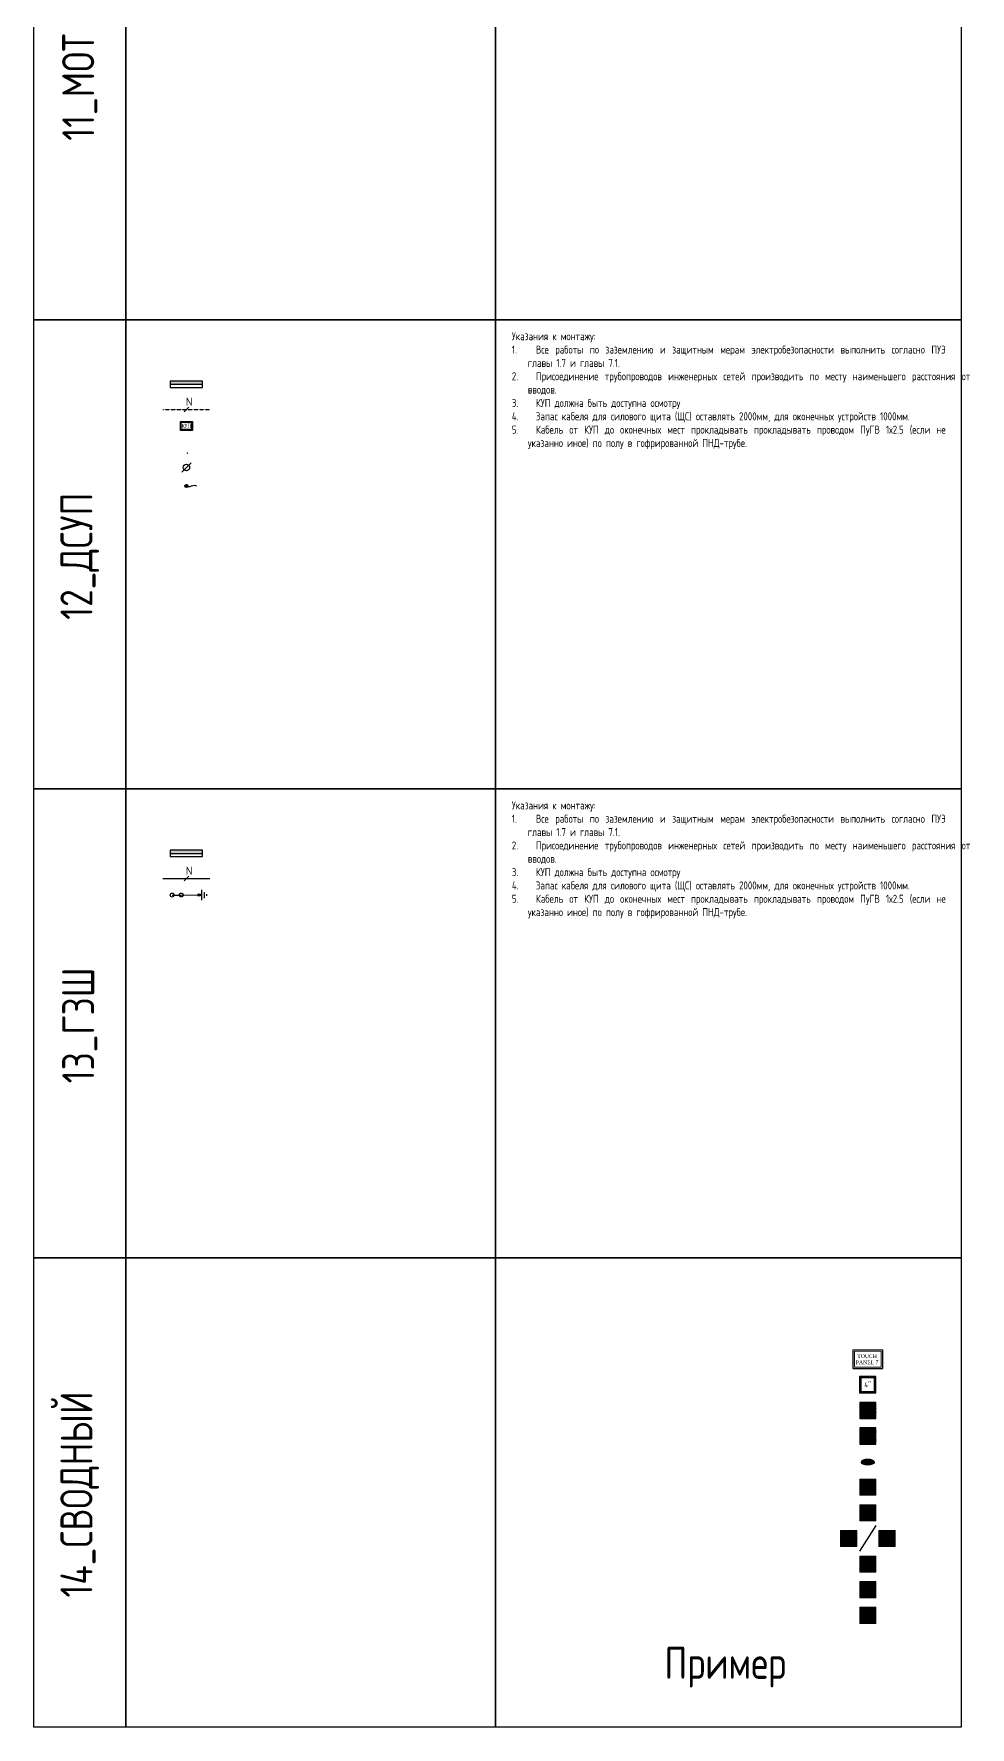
# Model space of a CAD drawing. Header units: millimetres. Extents: x -319117 to 390055, y -324103 to 270462.
# Drawn here: x -215071 to -185825, y -149517 to -96624 of the extents above; entities that cross this region are included whole.
import ezdxf
from ezdxf.enums import TextEntityAlignment as Align

# ---------------------------------------------------------------- set-up
doc = ezdxf.new("R2010")
doc.units = ezdxf.units.MM
doc.set_wipeout_variables(frame=1)
doc.linetypes.add('ACAD_ISO04W100', pattern=[30, 24, -3, 0, -3])
doc.linetypes.add('ШТРИХОВАЯ', pattern=[0.75, 0.5, -0.25])
for name, color, linetype in [('0_UNC_0 Щит', 1, 'Continuous'), ('0_UNC_12 ДСУП. Оборудование', 104, 'Continuous'), ('0_UNC_12 ДСУП. Трассы', 104, 'Continuous'), ('0UN_10_Сводный', 1, 'Continuous'), ('0UNC_13_Сводный', 1, 'Continuous')]:
    doc.layers.add(name, color=color, linetype=linetype)
doc.layers.add('0_UNC_13 ГЗШ. Оборудование', color=7, linetype='Continuous', true_color=0x00a552)
doc.layers.add('0_UNC_13 ГЗШ. Трассы', color=7, linetype='ACAD_ISO04W100', true_color=0x00a552)
doc.styles.get("Standard").update_dxf_attribs({"font": 'arial.ttf'})
doc.styles.add('Unecom', font='GOST2304A.ttf', dxfattribs={"height": 2.5})
doc.styles.add('СГЕНЕРИР_СТИЛЬ_1', font='')
doc.styles.add('СПДС1.8', font='isocpeur.ttf', dxfattribs={"width": 0.8, "height": 1.8})
doc.styles.get('СГЕНЕРИР_СТИЛЬ_1').set_extended_font_data('Arial Кириллический')

# ---------------------------------------------------------------- blocks, each defined once
blk = doc.blocks.new('*U31')
at = {"linetype": 'ByBlock'}
blk.add_wipeout([(1.88, 2.52), (1.88, -2.48), (-1.87, -2.48), (-1.87, 2.52)], dxfattribs=at)
at = {"linetype": 'ByBlock', "lineweight": -2}
for points in [[(1.88, 2.52), (1.88, -2.48), (-1.87, -2.48), (-1.87, 2.52)], [(1.52, 2.16), (1.52, -2.13), (-1.51, -2.13), (-1.51, 2.16)]]:
    blk.add_lwpolyline(points, close=True, dxfattribs=at)
at = {"linetype": 'ByBlock', "lineweight": -2, "style": 'СПДС1.8', "width": 0.8}
blk.add_text('КУП', height=1.8, rotation=270, dxfattribs=at).set_placement((0.01, 0.02), align=Align.MIDDLE_CENTER)
blk = doc.blocks.new('ЩС-65')
h = blk.add_hatch(color=1)
h.dxf.hatch_style = 1
h.paths.add_polyline_path([(1014, 0), (1014, 101), (0, 101), (0, 0)])
at = {"color": 1}
for points in [[(0, 101), (0, -101), (1014, -101), (1014, 101), (0, 101)], [(0, 0), (1014, 0)]]:
    blk.add_lwpolyline(points, dxfattribs=at)
blk = doc.blocks.new('*U52')
at = {"color": 3, "lineweight": 30}
for points in [[(5.98, 10.09), (10.08, 5.99)], [(7.87, 10.24), (10.23, 7.88)], [(9.74, 10.41), (10.41, 9.74)], [(7.06, 7.06), (8.04, 8.03)]]:
    blk.add_lwpolyline(points, dxfattribs=at)
at = {"color": 5, "linetype": 'ByBlock', "lineweight": 15}
blk.add_lwpolyline([(-0.04, -0.03), (7.06, 7.06)], dxfattribs=at)
at = {"linetype": 'ByBlock', "lineweight": 30}
blk.add_lwpolyline([(-3.62, -3.61), (-0.01, -0.01)], dxfattribs=at)
at = {"color": 5, "linetype": 'ByBlock', "lineweight": 30}
blk.add_circle((-0.04, -0.01), 1.09, dxfattribs=at)
at = {"color": 3, "lineweight": 30}
blk.add_circle((7.06, 7.08), 0.721, dxfattribs=at)
at = {"linetype": 'ByBlock', "lineweight": 30}
blk.add_circle((-3.62, -3.61), 1.11, dxfattribs=at)
blk = doc.blocks.new('*U310')
at = {"ltscale": 0.4}
h = blk.add_hatch(color=0, dxfattribs=at)
h.dxf.hatch_style = 1
h.paths.add_polyline_path([(0, 2, 0.414214), (-2, 0), (0, 0)])
h = blk.add_hatch(color=0, dxfattribs=at)
h.dxf.hatch_style = 1
h.paths.add_polyline_path([(0, 2), (0, 0), (2, 0, 0.414214)])
at = {"color": 0, "linetype": 'ByBlock', "lineweight": -2}
for points in [[(-2, 2), (2, 2)], [(-2, 0), (2, 0)]]:
    blk.add_lwpolyline(points, dxfattribs=at)
at = {"color": 0, "ltscale": 0.4}
blk.add_lwpolyline([(0, 3), (0, 2)], dxfattribs=at)
at = {"color": 0, "linetype": 'ByBlock', "lineweight": -2}
blk.add_arc((0, 0), 1.74, 0, 180, dxfattribs=at)
at = {"color": 18, "true_color": 0x000000, "style": 'Unecom'}
for tag, p in [('ГРУППА', (-12, 7)), ('НАЗНАЧЕНИЕ', (-12, 4))]:
    blk.add_attdef(tag, p, '', height=2.5, dxfattribs=at)
at = {"layer": 'Defpoints', "style": 'Unecom'}
for tag, p in [('МОДЕЛЬ', (-13, 2)), ('АТРИБУТ', (-13, -1))]:
    blk.add_attdef(tag, p, '', height=2.5, dxfattribs=at)
blk = doc.blocks.new('*U57')
at = {"ltscale": 100}
blk.add_line((-0.73, 0.73), (0.73, -0.73), dxfattribs=at)
blk.add_circle((0, 0), 0.5, dxfattribs=at)
blk = doc.blocks.new('*U105')
h = blk.add_hatch()
h.set_pattern_fill('ANGLE', color=0)
h.set_pattern_definition([(0, (-2.5674, 3.856), (0, 6.985), [5.08, -1.905]), (90, (-2.5674, 3.856), (-6.985, 4e-16), [5.08, -1.905])])
h.paths.add_polyline_path([(1.2, -1.3, 1), (-1.3, -1.3, 1)])
at = {"linetype": 'ByBlock'}
h = blk.add_hatch(color=0, dxfattribs=at)
h.dxf.hatch_style = 1
h.paths.add_polyline_path([(0, 0, 1), (0, -2.5, 1)])
at = {"color": 0, "linetype": 'ByBlock'}
blk.add_circle((0, -1.3), 1.25, dxfattribs=at)
at = {"color": 0, "linetype": 'ByBlock', "start_tangent": (7.660218, -6.306333), "end_tangent": (10.001371, -7.711266)}
blk.add_spline([(0, -1.3), (8, -1.2)], degree=3, dxfattribs=at)
blk = doc.blocks.new('Crestron ТSW-760')
at = {"color": 0}
blk.add_wipeout([(18, 764), (1180, 764), (1184, 764), (1186, 764), (1188, 763), (1190, 761), (1192, 760), (1194, 758), (1196, 755), (1198, 751), (1198, 746), (1198, 18), (1198, 15), (1198, 13), (1197, 11), (1196, 9), (1195, 8), (1194, 6), (1193, 5), (1192, 4), (1190, 3), (1188, 2), (1186, 1), (1183, 0), (1180, 0), (18, 0), (14, 0), (12, 1), (11, 1), (10, 2), (8, 3), (7, 4), (5, 6), (3, 7), (2, 9), (1, 11), (1, 14), (0, 17), (0, 18), (0, 746), (0, 749), (0, 750), (1, 751), (1, 753), (2, 754), (3, 756), (3, 757), (4, 758), (5, 759), (6, 760), (7, 761), (9, 762), (10, 762), (11, 763), (12, 764), (15, 764), (17, 764)], dxfattribs=at).dxf.layer = '0UNC_13_Сводный'
at = {"layer": '0UNC_13_Сводный', "color": 0, "lineweight": 13}
for points in [[(2, 746), (0, 746)], [(0, 746), (0, 18)], [(1, 746), (1, 18)], [(2, 746), (2, 18)], [(5, 746), (5, 746)], [(5, 746), (5, 33)], [(5, 18), (5, 746)], [(5, 18), (5, 746)], [(6, 746), (6, 18)], [(1180, 764), (18, 764)], [(1180, 764), (18, 764)], [(18, 762), (18, 764)], [(1180, 762), (18, 762)], [(18, 760), (1180, 760)], [(18, 760), (18, 759)], [(18, 759), (1180, 759)], [(1180, 759), (18, 759)], [(1180, 758), (18, 758)], [(63, 65), (63, 700)], [(65, 701), (1130, 700)], [(1130, 700), (1130, 65)], [(1180, 762), (1180, 764)], [(1180, 760), (1180, 759)], [(1192, 18), (1192, 746)], [(1193, 746), (1193, 18)], [(1193, 33), (1193, 746)], [(1194, 746), (1193, 746)], [(1194, 746), (1194, 18)], [(1196, 18), (1196, 746)], [(1196, 746), (1198, 746)], [(1198, 18), (1198, 746)], [(1198, 18), (1198, 746)], [(2, 18), (0, 18)], [(5, 33), (5, 33)], [(5, 33), (6, 33)], [(6, 33), (5, 33)], [(5, 18), (5, 33)], [(5, 18), (5, 18)], [(18, 6), (1180, 6)], [(18, 5), (1180, 5)], [(1180, 5), (18, 5)], [(1180, 5), (18, 5)], [(18, 5), (18, 5)], [(18, 2), (1180, 2)], [(18, 2), (18, 0)], [(18, 1), (1180, 1)], [(18, 0), (1180, 0)], [(1130, 65), (65, 63)], [(1135, 0), (1135, 0)], [(1159, 0), (1135, 0)], [(1136, 0), (1136, 0)], [(1136, 0), (1136, 0)], [(1158, 0), (1136, 0)], [(1138, 0), (1138, 0)], [(1138, 0), (1156, 0)], [(1155, 0), (1155, 0)], [(1158, 0), (1158, 0)], [(1158, 0), (1158, 0)], [(1159, 0), (1159, 0)], [(1180, 5), (1180, 5)], [(1180, 2), (1180, 0)], [(1193, 33), (1192, 33)], [(1193, 33), (1192, 33)], [(1193, 18), (1193, 33)], [(1193, 33), (1193, 33)], [(1194, 18), (1193, 18)], [(1196, 18), (1198, 18)]]:
    blk.add_lwpolyline(points, dxfattribs=at)
for points in [[(18, 764), (8, 764), (0, 756), (0, 746)], [(18, 764), (8, 764), (1, 756), (1, 746)], [(18, 762), (9, 762), (2, 755), (2, 746)], [(18, 760), (11, 760), (5, 754), (5, 746)], [(18, 759), (11, 759), (5, 753), (5, 746)], [(18, 759), (11, 759), (5, 754), (5, 746)], [(18, 758), (11, 758), (6, 753), (6, 746)], [(65, 701), (64, 701), (63, 701), (63, 700)], [(1198, 746), (1198, 756), (1190, 764), (1180, 764)], [(1198, 746), (1198, 756), (1190, 764), (1180, 764)], [(1196, 746), (1196, 755), (1189, 762), (1180, 762)], [(1194, 746), (1194, 754), (1188, 760), (1180, 760)], [(1193, 746), (1193, 753), (1187, 759), (1180, 759)], [(1193, 746), (1193, 754), (1188, 759), (1180, 759)], [(1192, 746), (1192, 753), (1187, 758), (1180, 758)], [(0, 18), (0, 8), (8, 0), (18, 0)], [(1, 18), (1, 8), (8, 1), (18, 1)], [(2, 18), (2, 9), (9, 2), (18, 2)], [(5, 18), (5, 11), (11, 5), (18, 5)], [(5, 18), (5, 11), (11, 5), (18, 5)], [(5, 18), (5, 11), (11, 5), (18, 5)], [(6, 18), (6, 11), (11, 6), (18, 6)], [(63, 65), (63, 64), (64, 63), (65, 63)], [(1138, 0), (1136, 0), (1135, 0), (1135, 0)], [(1159, 0), (1159, 0), (1158, 0), (1156, 0)], [(1180, 6), (1187, 6), (1192, 11), (1192, 18)], [(1180, 5), (1187, 5), (1193, 11), (1193, 18)], [(1180, 5), (1188, 5), (1193, 11), (1193, 18)], [(1180, 5), (1188, 5), (1194, 11), (1194, 18)], [(1180, 2), (1189, 2), (1196, 9), (1196, 18)], [(1180, 1), (1190, 1), (1198, 8), (1198, 18)], [(1180, 0), (1190, 0), (1198, 8), (1198, 18)]]:
    blk.add_open_spline(points, degree=3, dxfattribs=at)
at = {"layer": '0UNC_13_Сводный', "color": 0, "lineweight": 13, "insert": (571, 381), "char_height": 150, "width": 1016.16, "attachment_point": 5}
blk.add_mtext('{\\fTimes New Roman|b0|i0|c0|p18;TOUCH PANEL \\fTimes New Roman|b0|i0|c204|p18;7}', dxfattribs=at)
blk = doc.blocks.new('2-х звонок')
at = {"ltscale": 10, "true_color": 0xc8c92d}
h = blk.add_hatch(color=52, dxfattribs=at)
h.dxf.hatch_style = 1
h.paths.add_polyline_path([(215, -215), (215, 215), (-215, 215), (-215, -215)])
at = {"layer": '0UNC_13_Сводный', "color": 0, "lineweight": 5, "ltscale": 10}
blk.add_line((0, 195), (0, -195), dxfattribs=at)
for points in [[(-215, 215), (215, 215), (215, -215), (-215, -215)], [(-195, 195), (195, 195), (195, -195), (-195, -195)]]:
    blk.add_lwpolyline(points, close=True, dxfattribs=at)
blk = doc.blocks.new('ДД-360')
at = {"color": 7, "linetype": 'ByBlock'}
blk.add_wipeout([(-3.9, -0.3), (-3.9, -0.2), (-3.9, 0), (-3.8, 0.1), (-3.8, 0.2), (-3.7, 0.3), (-3.6, 0.4), (-3.5, 0.5), (-3.4, 0.6), (-3.3, 0.6), (-3.1, 0.7), (-2.9, 0.8), (-2.8, 0.9), (-2.7, 0.9), (-2.6, 0.9), (-2.5, 1), (-2.4, 1), (-2.2, 1.1), (-2.1, 1.1), (-1.9, 1.1), (-1.8, 1.2), (-1.7, 1.2), (-1.5, 1.2), (-1.4, 1.2), (-1.3, 1.3), (-1.1, 1.3), (-1, 1.3), (-0.9, 1.3), (-0.8, 1.3), (-0.5, 1.3), (-0.3, 1.3), (-0.2, 1.3), (0, 1.3), (0.2, 1.3), (0.4, 1.3), (0.5, 1.3), (0.6, 1.3), (0.7, 1.3), (0.8, 1.3), (1, 1.3), (1.1, 1.3), (1.1, 1.3), (1.3, 1.2), (1.4, 1.2), (1.5, 1.2), (1.6, 1.2), (1.8, 1.2), (1.9, 1.1), (2, 1.1), (2.1, 1.1), (2.2, 1.1), (2.3, 1.1), (2.4, 1), (2.5, 1), (2.6, 0.9), (2.7, 0.9), (2.8, 0.9), (2.9, 0.8), (3, 0.8), (3.1, 0.7), (3.2, 0.7), (3.2, 0.7), (3.3, 0.6), (3.4, 0.5), (3.5, 0.5), (3.5, 0.5), (3.6, 0.4), (3.6, 0.4), (3.6, 0.4), (3.7, 0.3), (3.7, 0.3), (3.8, 0.2), (3.8, 0.1), (3.8, 0.1), (3.9, -0.1), (3.9, -0.1), (3.9, -0.3), (3.9, -0.3), (3.9, -0.4), (3.9, -0.5), (3.9, -0.6), (3.9, -0.7), (3.9, -0.7), (3.8, -0.8), (3.8, -0.9), (3.7, -0.9), (3.7, -1), (3.6, -1), (3.6, -1.1), (3.5, -1.2), (3.5, -1.2), (3.4, -1.2), (3.4, -1.3), (3.4, -1.3), (3.3, -1.3), (3.3, -1.3), (3.2, -1.4), (3.2, -1.4), (3.1, -1.4), (3.1, -1.4), (3.1, -1.4), (3, -1.5), (3, -1.5), (2.9, -1.5), (2.9, -1.5), (2.8, -1.5), (2.8, -1.6), (2.8, -1.6), (2.7, -1.6), (2.7, -1.6), (2.7, -1.6), (2.6, -1.6), (2.5, -1.7), (2.5, -1.7), (2.4, -1.7), (2.3, -1.7), (2.2, -1.7), (2.2, -1.8), (2.1, -1.8), (2, -1.8), (1.8, -1.8), (1.7, -1.9), (1.6, -1.9), (1.5, -1.9), (1.4, -1.9), (1.3, -1.9), (1.2, -2), (1.1, -2), (1, -2), (0.9, -2), (0.8, -2), (0.7, -2), (0.6, -2), (0.5, -2), (0.4, -2), (0.3, -2), (0.1, -2), (0, -2), (-0.1, -2), (-0.2, -2), (-0.3, -2), (-0.4, -2), (-0.5, -2), (-0.6, -2), (-0.7, -2), (-0.8, -2), (-0.9, -2), (-1, -2), (-1.1, -2), (-1.2, -2), (-1.3, -1.9), (-1.5, -1.9), (-1.6, -1.9), (-1.8, -1.9), (-1.8, -1.8), (-2, -1.8), (-2.1, -1.8), (-2.2, -1.8), (-2.3, -1.7), (-2.4, -1.7), (-2.4, -1.7), (-2.5, -1.7), (-2.5, -1.7), (-2.6, -1.6), (-2.7, -1.6), (-2.8, -1.6), (-2.8, -1.5), (-2.9, -1.5), (-2.9, -1.5), (-3, -1.5), (-3.1, -1.4), (-3.2, -1.4), (-3.2, -1.3), (-3.3, -1.3), (-3.4, -1.2), (-3.5, -1.2), (-3.5, -1.1), (-3.6, -1), (-3.7, -1), (-3.8, -0.9), (-3.8, -0.8), (-3.8, -0.8), (-3.9, -0.7), (-3.9, -0.6), (-3.9, -0.5), (-3.9, -0.5), (-3.9, -0.4), (-3.9, -0.4)], dxfattribs=at).dxf.layer = '0UNC_13_Сводный'
at = {"linetype": 'ByBlock', "ltscale": 0.4, "true_color": 0xf27172}
h = blk.add_hatch(color=11, dxfattribs=at)
h.dxf.hatch_style = 1
edge = h.paths.add_edge_path()
edge.add_ellipse((0, -0.5), major_axis=(-3.9, 0), ratio=0.392069, start_angle=180, end_angle=360)
edge.add_ellipse((0, -0.5), major_axis=(-3.9, 0), ratio=0.392069, start_angle=0, end_angle=180)
edge = h.paths.add_edge_path()
edge.add_ellipse((0, -0.5), major_axis=(-3.9, 0), ratio=0.392069, start_angle=180, end_angle=360, ccw=False)
edge.add_line((3.9, -0.5), (3.9, -0.2))
edge.add_ellipse((0, -0.2), major_axis=(-3.9, 0), ratio=0.392069, start_angle=180, end_angle=360)
edge.add_line((-3.9, -0.2), (-3.9, -0.5))
at = {"layer": '0UNC_13_Сводный', "color": 7, "ltscale": 0.01}
for p, q in [((0, -1.9), (0, 0)), ((-3.9, -0.2), (-3.9, -0.5)), ((3.9, -0.2), (3.9, -0.5))]:
    blk.add_line(p, q, dxfattribs=at)
for centre, radius, start, end in [((0.3, 0.3), 2.19, 195.4323, 262.9035), ((0.8, 0.1), 2.19, 186.2938, 246.6033), ((3.3, 0.2), 3.95, 183.335, 212.2417), ((-3.3, 0.3), 3.95, 326.5333, 355.6566), ((-0.9, 0.1), 2.19, 292.1718, 353.3416), ((-0.3, 0.3), 2.19, 277.0965, 344.5677)]:
    blk.add_arc(centre, radius, start, end, dxfattribs=at)
for centre, major_axis, ratio, start_param, end_param in [((0, -0.2), (-3.9, 0), 0.392069, 3.141593, 6.283185), ((0, -0.5), (-1.99, 0), 0.255355, 3.141593, 6.283185), ((-2.6, -0.6), (-0.155, 0), 0.399747, 0.192123, 2.94947), ((0, -0.5), (1.99, 0), 0.702735, 3.141593, 6.283185)]:
    blk.add_ellipse(centre, major_axis=major_axis, ratio=ratio, start_param=start_param, end_param=end_param, dxfattribs=at)
for centre, major_axis, ratio in [((0, -0.5), (-3.9, 0), 0.392069), ((-2.6, -0.6), (-0.155, 0), 0.399747)]:
    blk.add_ellipse(centre, major_axis=major_axis, ratio=ratio, dxfattribs=at)
blk = doc.blocks.new('*U69')
at = {"layer": '0UNC_13_Сводный', "true_color": 0xf8991e}
h = blk.add_hatch(color=30, dxfattribs=at)
h.dxf.hatch_style = 1
h.paths.add_polyline_path([(-2, -2), (-200, -2), (-200, -25), (-188, -25, -1), (-188, -28), (-200, -28), (-200, -51), (-2, -51), (-2, -28), (-14, -28, -1), (-14, -25), (-2, -25)])
h.paths.add_polyline_path([(-2, -51), (-200, -51), (-200, -74), (-188, -74, -1), (-188, -78), (-200, -78), (-200, -101), (-2, -101), (-2, -78), (-14, -78, -1), (-14, -74), (-2, -74)])
h.paths.add_polyline_path([(-2, -101), (-200, -101), (-200, -124), (-188, -124, -1), (-188, -128), (-200, -128), (-200, -151), (-2, -151), (-2, -128), (-14, -128, -1), (-14, -124), (-2, -124)])
h.paths.add_polyline_path([(-2, -151), (-200, -151), (-200, -174), (-188, -174, -1), (-188, -177), (-200, -177), (-200, -200), (-2, -200), (-2, -177), (-14, -177, -1), (-14, -174), (-2, -174)])
at = {"layer": '0UNC_13_Сводный'}
h = blk.add_hatch(color=6, dxfattribs=at)
h.dxf.hatch_style = 1
h.paths.add_polyline_path([(-200, -200), (-2, -200), (-2, -2), (-200, -2), (-200, -124), (-188, -124, -1), (-188, -128), (-200, -128)])
h = blk.add_hatch(color=5, dxfattribs=at)
h.dxf.hatch_style = 1
h.paths.add_polyline_path([(-200, -200), (-2, -200), (-2, -2), (-200, -2), (-200, -74), (-188, -74, -1), (-188, -78), (-200, -78)])
h = blk.add_hatch(color=6, dxfattribs=at)
h.dxf.hatch_style = 1
h.paths.add_polyline_path([(-188, -28, 1), (-188, -25), (-200, -25), (-200, -28)])
h = blk.add_hatch(color=5, dxfattribs=at)
h.dxf.hatch_style = 1
h.paths.add_polyline_path([(-200, -174), (-200, -177), (-188, -177, 1), (-188, -174)])
h = blk.add_hatch(color=5, dxfattribs=at)
h.dxf.hatch_style = 1
h.paths.add_polyline_path([(-2, -28), (-2, -25), (-14, -25, 1), (-14, -28)])
h = blk.add_hatch(color=6, dxfattribs=at)
h.dxf.hatch_style = 1
h.paths.add_polyline_path([(-2, -78), (-2, -74), (-14, -74, 1), (-14, -78)])
h = blk.add_hatch(color=5, dxfattribs=at)
h.dxf.hatch_style = 1
h.paths.add_polyline_path([(-2, -128), (-2, -124), (-14, -124, 1), (-14, -128)])
h = blk.add_hatch(color=6, dxfattribs=at)
h.dxf.hatch_style = 1
h.paths.add_polyline_path([(-14, -174, 1), (-14, -177), (-2, -177), (-2, -174)])
at = {"layer": '0UNC_13_Сводный', "color": 0, "linetype": 'ByBlock', "lineweight": -2}
for points in [[(-202, 0), (-202, -202), (0, -202), (0, 0), (-202, 0)], [(-200, -25), (-188, -25)], [(-200, -25), (-200, -28)], [(-200, -28), (-188, -28)], [(-2, -51), (-200, -51)], [(-200, -74), (-188, -74)], [(-200, -74), (-200, -78)], [(-200, -78), (-188, -78)], [(-2, -101), (-200, -101)], [(-200, -124), (-188, -124)], [(-200, -124), (-200, -128)], [(-200, -128), (-188, -128)], [(-2, -151), (-200, -151)], [(-200, -174), (-188, -174)], [(-200, -174), (-200, -177)], [(-200, -177), (-188, -177)], [(-2, -25), (-14, -25)], [(-2, -28), (-14, -28)], [(-2, -74), (-14, -74)], [(-2, -78), (-14, -78)], [(-2, -124), (-14, -124)], [(-2, -128), (-14, -128)], [(-2, -25), (-2, -28)], [(-2, -74), (-2, -78)], [(-2, -124), (-2, -128)]]:
    blk.add_lwpolyline(points, dxfattribs=at)
blk.add_lwpolyline([(-200, -2), (-200, -200), (-2, -200), (-2, -2)], close=True, dxfattribs=at)
blk.add_lwpolyline([(-2, -177), (-2, -174), (-14, -174, 1), (-14, -177)], format="xyb", close=True, dxfattribs=at)
for centre, start, end in [((-188, -27), 270, 90), ((-188, -76), 270, 90), ((-188, -126), 270, 90), ((-188, -175), 270, 90), ((-14, -27), 90, 270), ((-14, -76), 90, 270), ((-14, -126), 90, 270)]:
    blk.add_arc(centre, 1.87, start, end, dxfattribs=at)
blk = doc.blocks.new('*U68')
at = {"layer": '0UNC_13_Сводный', "true_color": 0xf8991e}
h = blk.add_hatch(color=30, dxfattribs=at)
h.dxf.hatch_style = 1
h.paths.add_polyline_path([(-2, -200), (-2, -2), (-200, -2), (-200, -200)])
at = {"layer": '0UNC_13_Сводный'}
h = blk.add_hatch(color=5, dxfattribs=at)
h.dxf.hatch_style = 1
h.paths.add_polyline_path([(-152, -14, 1), (-149, -14), (-149, -2), (-152, -2)])
h = blk.add_hatch(color=6, dxfattribs=at)
h.dxf.hatch_style = 1
h.paths.add_polyline_path([(-149, -188, 1), (-152, -188), (-152, -200), (-149, -200)])
h = blk.add_hatch(color=6, dxfattribs=at)
h.dxf.hatch_style = 1
h.paths.add_polyline_path([(-53, -14, 1), (-50, -14), (-50, -2), (-53, -2)])
h = blk.add_hatch(color=5, dxfattribs=at)
h.dxf.hatch_style = 1
h.paths.add_polyline_path([(-53, -200), (-50, -200), (-50, -188, 1), (-53, -188)])
at = {"layer": '0UNC_13_Сводный', "color": 0, "linetype": 'ByBlock', "lineweight": -2}
for points in [[(-202, 0), (-202, -202), (0, -202), (0, 0), (-202, 0)], [(-200, -50), (-200, -53)], [(-200, -149), (-200, -152)], [(-152, -2), (-152, -14)], [(-152, -200), (-152, -188)], [(-149, -2), (-149, -14)], [(-149, -200), (-149, -188)], [(-101, -200), (-101, -2)], [(-53, -2), (-53, -14)], [(-53, -200), (-53, -188)], [(-50, -2), (-50, -14)], [(-50, -200), (-50, -188)], [(-2, -50), (-2, -53)], [(-2, -149), (-2, -152)]]:
    blk.add_lwpolyline(points, dxfattribs=at)
blk.add_lwpolyline([(-200, -2), (-200, -200), (-2, -200), (-2, -2)], close=True, dxfattribs=at)
blk.add_lwpolyline([(-200, -2), (-200, -200), (-2, -200), (-2, -2)], close=True, dxfattribs=at)
for centre, start, end in [((-151, -14), 180, 360), ((-151, -188), 0, 180), ((-51, -14), 180, 360), ((-51, -188), 0, 180)]:
    blk.add_arc(centre, 1.87, start, end, dxfattribs=at)
blk = doc.blocks.new('Интернет')
at = {"layer": '0UNC_13_Сводный', "ltscale": 10, "true_color": 0xf8d731}
h = blk.add_hatch(color=40, dxfattribs=at)
h.dxf.hatch_style = 1
h.paths.add_polyline_path([(125, 125), (-125, 125), (-125, -125), (125, -125)])
at = {"layer": '0UNC_13_Сводный', "ltscale": 0.4, "true_color": 0x000000}
h = blk.add_hatch(color=18, dxfattribs=at)
h.dxf.hatch_style = 1
h.paths.add_polyline_path([(-65, 23), (-65, -22), (-20, -22), (-20, 23)])
h = blk.add_hatch(color=18, dxfattribs=at)
h.dxf.hatch_style = 1
h.paths.add_polyline_path([(20, 23), (20, -22), (65, -22), (65, 23)])
at = {"layer": '0UNC_13_Сводный', "color": 7, "lineweight": 5, "ltscale": 10}
blk.add_lwpolyline([(-125, 125), (125, 125), (125, -125), (-125, -125)], close=True, dxfattribs=at)
at = {"layer": '0UNC_13_Сводный', "color": 18, "ltscale": 0.4, "true_color": 0x000000}
blk.add_lwpolyline([(-82, 57), (-82, -57), (82, -57), (82, 57)], close=True, dxfattribs=at)
for points in [[(-20, 23), (-20, -22), (-65, -22), (-65, 23), (-20, 23)], [(20, 23), (20, -22), (65, -22), (65, 23), (20, 23)]]:
    blk.add_lwpolyline(points, dxfattribs=at)
blk = doc.blocks.new('Вид термостата')
at = {"color": 0}
blk.add_wipeout([(-78, 78), (78, 78), (78, -78), (-78, -78)], dxfattribs=at).dxf.layer = '0UNC_13_Сводный'
at = {"layer": '0UNC_13_Сводный', "ltscale": 0.002, "true_color": 0xa06327}
h = blk.add_hatch(color=25, dxfattribs=at)
h.dxf.hatch_style = 1
h.paths.add_polyline_path([(-78, 78), (-78, -78), (78, -78), (78, 78)])
h.paths.add_polyline_path([(-70, 70), (70, 70), (70, -70), (-70, -70)], flags=16)
at = {"layer": '0UNC_13_Сводный', "color": 7, "ltscale": 0.002}
for points in [[(78, 78), (-78, 78), (-78, -78), (78, -78)], [(70, 70), (-70, 70), (-70, -70), (70, -70)], [(-66, 66), (-66, -66), (66, -66), (66, 66)]]:
    blk.add_lwpolyline(points, close=True, dxfattribs=at)
at = {"layer": '0UNC_13_Сводный', "color": 7, "ltscale": 0.002, "insert": (0, 0), "char_height": 50, "attachment_point": 5, "style": 'Unecom'}
blk.add_mtext_dynamic_manual_height_columns('\\A1;4"', width=296.04, gutter_width=938, heights=[0], dxfattribs=at)
blk = doc.blocks.new('Ekinex розетка')
at = {"ltscale": 10, "true_color": 0xa06327}
h = blk.add_hatch(color=25, dxfattribs=at)
h.dxf.hatch_style = 1
h.paths.add_polyline_path([(430, 430), (0, 430), (0, 0), (430, 0)])
at = {"layer": '0UNC_13_Сводный', "color": 7, "lineweight": 5, "ltscale": 10}
blk.add_lwpolyline([(0, 430), (430, 430), (430, 0), (0, 0)], close=True, dxfattribs=at)
for centre, radius in [((215, 215), 105), ((162, 215), 10.6), ((267, 215), 10.6)]:
    blk.add_circle(centre, radius, dxfattribs=at)

msp = doc.modelspace()

# ---------------------------------------------------------------- hatches: boundary and pattern name
at = {"ltscale": 10}
h = msp.add_hatch(color=6, dxfattribs=at)
h.dxf.hatch_style = 1
h.paths.add_polyline_path([(-188769, -142571), (-189273, -142571), (-189273, -143075), (-188769, -143075)])
h = msp.add_hatch(color=3, dxfattribs=at)
h.dxf.hatch_style = 1
h.paths.add_polyline_path([(-188169, -143371), (-188673, -143371), (-188673, -143875), (-188169, -143875)])
h = msp.add_hatch(color=4, dxfattribs=at)
h.dxf.hatch_style = 1
h.paths.add_polyline_path([(-188769, -144171), (-189273, -144171), (-189273, -144675), (-188769, -144675)])
at = {"layer": '0UNC_13_Сводный', "ltscale": 10, "true_color": 0xf8d731}
h = msp.add_hatch(color=40, dxfattribs=at)
h.dxf.hatch_style = 1
h.paths.add_polyline_path([(-188769, -145771), (-189273, -145771), (-189273, -146275), (-188769, -146275)])

# ---------------------------------------------------------------- linework, layer by layer
at = {"ltscale": 0.05}
msp.add_line((-188769, -143223), (-189277, -144023), dxfattribs=at)
at = {"ltscale": 10}
for points in [[(-212203, -105554), (-215071, -105554), (-215071, -90900), (-212203, -90900)], [(-212203, -90900), (-200647, -90900), (-200647, -105554), (-212203, -105554)], [(-200647, -90900), (-186103, -90900), (-186103, -105554), (-200647, -105554)], [(-212203, -120208), (-215071, -120208), (-215071, -105554), (-212203, -105554)], [(-212203, -105554), (-200647, -105554), (-200647, -120208), (-212203, -120208)], [(-200647, -105554), (-186103, -105554), (-186103, -120208), (-200647, -120208)], [(-212203, -134862), (-215071, -134862), (-215071, -120208), (-212203, -120208)], [(-212203, -120208), (-200647, -120208), (-200647, -134862), (-212203, -134862)], [(-200647, -120208), (-186103, -120208), (-186103, -134862), (-200647, -134862)], [(-212203, -149517), (-215071, -149517), (-215071, -134862), (-212203, -134862)], [(-212203, -134862), (-200647, -134862), (-200647, -149517), (-212203, -149517)], [(-200647, -134862), (-186103, -134862), (-186103, -149517), (-200647, -149517)]]:
    msp.add_lwpolyline(points, close=True, dxfattribs=at)
at = {"ltscale": 0.05}
for centre in [(-189107, -146023), (-188935, -146023)]:
    msp.add_circle(centre, 45.4, dxfattribs=at)
at = {"layer": '0_UNC_12 ДСУП. Трассы', "linetype": 'ШТРИХОВАЯ', "ltscale": 2}
msp.add_lwpolyline([(-211037, -108355), (-209574, -108355)], dxfattribs=at)
at = {"layer": '0_UNC_12 ДСУП. Трассы'}
msp.add_lwpolyline([(-210376, -108426), (-210235, -108284)], dxfattribs=at)
at = {"layer": '0_UNC_13 ГЗШ. Трассы'}
for points in [[(-211037, -123009), (-209574, -123009)], [(-210376, -123080), (-210235, -122938)]]:
    msp.add_lwpolyline(points, dxfattribs=at)
at = {"layer": '0UN_10_Сводный', "color": 7, "lineweight": 5, "ltscale": 10}
for points in [[(-189273, -142571), (-188769, -142571), (-188769, -143075), (-189273, -143075)], [(-189273, -144171), (-188769, -144171), (-188769, -144675), (-189273, -144675)]]:
    msp.add_lwpolyline(points, close=True, dxfattribs=at)
for centre, radius in [((-189021, -142823), 123), ((-189083, -142823), 12.4), ((-188960, -142823), 12.4), ((-189021, -144423), 123), ((-189083, -144423), 12.4), ((-188960, -144423), 12.4)]:
    msp.add_circle(centre, radius, dxfattribs=at)
at = {"layer": '0UNC_13_Сводный', "color": 7, "lineweight": 5, "ltscale": 10}
for points in [[(-188673, -143371), (-188169, -143371), (-188169, -143875), (-188673, -143875)], [(-189273, -145771), (-188769, -145771), (-188769, -146275), (-189273, -146275)]]:
    msp.add_lwpolyline(points, close=True, dxfattribs=at)
at = {"layer": '0UNC_13_Сводный', "color": 18, "ltscale": 0.4, "true_color": 0x000000}
msp.add_lwpolyline([(-189187, -145908), (-189187, -146138), (-188855, -146138), (-188855, -145908)], close=True, dxfattribs=at)
at = {"layer": '0UNC_13_Сводный', "color": 7, "lineweight": 5, "ltscale": 10}
for centre, radius in [((-188421, -143623), 123), ((-188483, -143623), 12.4), ((-188360, -143623), 12.4)]:
    msp.add_circle(centre, radius, dxfattribs=at)

# ---------------------------------------------------------------- block references
at = {"color": 0, "linetype": 'ByBlock', "lineweight": -2, "xscale": 2.496786469939791, "yscale": 2.496786469939791, "zscale": 2.496786469939791}
for name, p in [('*U69', (-188769, -139371)), ('*U68', (-188769, -140171))]:
    msp.add_blockref(name, p, dxfattribs=at)
at = {"layer": '0_UNC_0 Щит', "color": 1}
for p in [(-210813, -107570), (-210813, -122224)]:
    msp.add_blockref('ЩС-65', p, dxfattribs=at)
at = {"layer": '0_UNC_12 ДСУП. Оборудование', "xscale": 2, "yscale": 2, "zscale": 2}
msp.add_blockref('*U310', (-210274, -109718), dxfattribs=at)
at = {"layer": '0_UNC_12 ДСУП. Оборудование', "linetype": 'ByBlock', "lineweight": -3, "xscale": 200, "yscale": 200, "zscale": 200, "rotation": 270}
msp.add_blockref('*U57', (-210306, -110170), dxfattribs=at)
at = {"layer": '0_UNC_12 ДСУП. Оборудование', "linetype": 'ByBlock', "xscale": 40, "yscale": 40, "zscale": 40}
msp.add_blockref('*U105', (-210306, -110695), dxfattribs=at)
at = {"layer": '0_UNC_13 ГЗШ. Оборудование', "lineweight": 30, "xscale": 55.6260657730907, "yscale": 55.6260657730907, "zscale": 55.6260657730907, "rotation": 315}
msp.add_blockref('*U52', (-210466, -123525), dxfattribs=at)
at = {"layer": '0UN_10_Сводный', "color": 7, "xscale": 1.173742715963566, "yscale": 1.173742715963566, "zscale": 1.173742715963566}
msp.add_blockref('2-х звонок', (-189021, -142023), dxfattribs=at)
at = {"layer": '0UN_10_Сводный', "ltscale": 10, "xscale": 1.173742715964202, "yscale": 1.173742715964202, "zscale": 1.173742715964202}
msp.add_blockref('Ekinex розетка', (-189873, -143875), dxfattribs=at)
at = {"layer": '0UN_10_Сводный', "xscale": 2.0174034677104, "yscale": 2.0174034677104, "zscale": 2.0174034677104}
msp.add_blockref('Интернет', (-189021, -145223), dxfattribs=at)

# ---------------------------------------------------------------- texts
at = {"char_height": 1000, "width": 14774.65, "attachment_point": 5, "rotation": 90, "style": 'Unecom'}
for s, insert in [('{\\fGOST 2.304 type A|b0|i0|c204|p34;11_МОТ}', (-213637, -98287)), ('{\\fGOST 2.304 type A|b0|i0|c204|p34;12_ДСУП}', (-213637, -112941)), ('{\\fGOST 2.304 type A|b0|i0|c204|p34;13_ГЗШ}', (-213637, -127596)), ('{\\fGOST 2.304 type A|b0|i0|c204|p34;14_СВОДНЫЙ}', (-213637, -142250))]:
    msp.add_mtext(s, dxfattribs=dict(at, insert=insert))
at = {"style": 'Unecom'}
for s, insert, char_height, width, attachment_point in [('\\pxi-3,l3,sm1,qj,t3;Указания к монтажу:\\P\\pi-2,l2;{\\C0;1.^IВсе работы по заземлению и защитным мерам электробезопасности выполнить согласно ПУЭ главы 1.7 и главы 7.1.\\P2.^IПрисоединение трубопроводов инженерных сетей производить по месту наименьшего расстояния от вводов.\\P3.^IКУП должна быть доступна осмотру\\P4.^IЗапас кабеля для силового щита (ЩС) оставлять 2000мм, для оконечных устройств 1000мм.\\P5.^IКабель от КУП до оконечных мест прокладывать прокладывать проводом ПуГВ 1х2.5 (если не указанно иное) по полу в гофрированной ПНД-трубе.}', (-200140, -105945), 250, 13510.6, 1), ('\\pxi-3,l3,sm1,qj,t3;Указания к монтажу:\\P\\pi-2,l2;{\\C0;1.^IВсе работы по заземлению и защитным мерам электробезопасности выполнить согласно ПУЭ главы 1.7 и главы 7.1.\\P2.^IПрисоединение трубопроводов инженерных сетей производить по месту наименьшего расстояния от вводов.\\P3.^IКУП должна быть доступна осмотру\\P4.^IЗапас кабеля для силового щита (ЩС) оставлять 2000мм, для оконечных устройств 1000мм.\\P5.^IКабель от КУП до оконечных мест прокладывать прокладывать проводом ПуГВ 1х2.5 (если не указанно иное) по полу в гофрированной ПНД-трубе.}', (-200140, -120599), 250, 13510.6, 1), ('{\\fGOST 2.304 type A|b0|i0|c204|p34;Пример}', (-193473, -147644), 1000, 14774.65, 5)]:
    msp.add_mtext(s, dxfattribs=dict(at, insert=insert, char_height=char_height, width=width, attachment_point=attachment_point))
at = {"layer": '0_UNC_12 ДСУП. Трассы', "insert": (-209651, -108113), "char_height": 250, "width": 1354, "attachment_point": 5, "style": 'СГЕНЕРИР_СТИЛЬ_1'}
msp.add_mtext('\\pxql;{\\fISOCPEUR|b0|i0|c204|p34;N}', dxfattribs=at)
at = {"layer": '0_UNC_13 ГЗШ. Трассы', "insert": (-209651, -122767), "char_height": 250, "width": 1354, "attachment_point": 5, "style": 'СГЕНЕРИР_СТИЛЬ_1'}
msp.add_mtext('\\pxql;{\\fISOCPEUR|b0|i0|c204|p34;N}', dxfattribs=at)

# ---------------------------------------------------------------- next in the draw order: block references
at = {"color": 5, "ltscale": 10, "xscale": 0.776494217687439, "yscale": 0.776494217687439, "zscale": 0.776494217687439}
msp.add_blockref('Crestron ТSW-760', (-189486, -138320), dxfattribs=at)
at = {"layer": '0_UNC_12 ДСУП. Оборудование', "linetype": 'ByBlock', "lineweight": -3, "xscale": 75, "yscale": 75, "zscale": 75, "rotation": 90}
msp.add_blockref('*U31', (-210306, -108870), dxfattribs=at)
at = {"layer": '0UN_10_Сводный', "lineweight": 25, "xscale": 51.12898823465277, "yscale": 51.12898823465277, "zscale": 51.12898823465277}
msp.add_blockref('ДД-360', (-189022, -141223), dxfattribs=at)

# ---------------------------------------------------------------- next in the draw order: block references
at = {"layer": '0UN_10_Сводный', "color": 7, "xscale": 3.253470054419246, "yscale": 3.253470054419246, "zscale": 3.253470054419246}
msp.add_blockref('Вид термостата', (-189026, -138821), dxfattribs=at)

doc.saveas('drawing.dxf')
